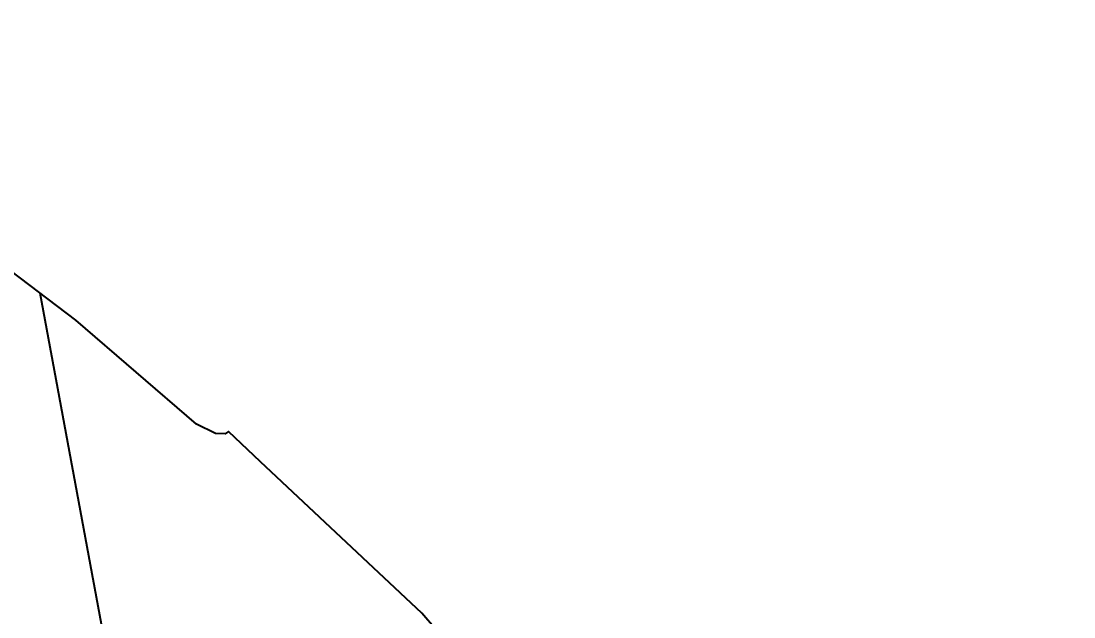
# Model space of a CAD drawing. Header units: inches. Extents: x 653559 to 669309, y 7245317 to 7256454.
# Drawn here: x 657102.3 to 657257.4, y 7253802.3 to 7253890.1 of the extents above; entities that cross this region are included whole.
import ezdxf

# ---------------------------------------------------------------- set-up
doc = ezdxf.new("R2010")
doc.units = ezdxf.units.IN
doc.header["$MEASUREMENT"] = 0
for name, color, linetype in [('Canales', 140, 'Continuous'), ('Cauce', 5, 'Continuous'), ('Perimetral', 190, 'Continuous'), ('Referencias', 7, 'Continuous')]:
    doc.layers.add(name, color=color, linetype=linetype)
doc.styles.add('ROMANS', font='romans.shx', dxfattribs={"height": 150})

msp = doc.modelspace()

# ---------------------------------------------------------------- linework, layer by layer
at = {"layer": 'Canales', "transparency": 33554613}
msp.add_line((657133.48, 7253697.14), (657105.1, 7253850.04), dxfattribs=at)
at = {"layer": 'Cauce', "color": 160}
msp.add_polyline3d([(657312.96, 7253757.54, 0), (657246.61, 7253752.27, 0), (657243.31, 7253752.2, 0), (657240.08, 7253752.71, 0), (657227.37, 7253758.68, 0), (657214.32, 7253768.98, 0), (657188.36, 7253777.76, 0), (657182.4, 7253780.6, 0), (657174.03, 7253788.18, 0), (657161.32, 7253802.9, 0), (657137.58, 7253825.17, 0), (657132.84, 7253829.63, 0), (657132.36, 7253829.32, 0), (657130.93, 7253829.36, 0), (657128.12, 7253830.74, 0), (657110.37, 7253846.06, 0), (657089.71, 7253861.65, 0), (657077.46, 7253868.75, 0), (657059.31, 7253876.33, 0), (657050.17, 7253877.36, 0), (656996.42, 7253879.99, 0), (656934.03, 7253887.97, 0)], dxfattribs=at)
at = {"layer": 'Perimetral', "color": 200}
msp.add_polyline3d([(657312.96, 7253757.54, 0), (657246.61, 7253752.27, 0), (657243.31, 7253752.2, 0), (657240.08, 7253752.71, 0), (657227.37, 7253758.68, 0), (657214.32, 7253768.98, 0), (657188.36, 7253777.76, 0), (657182.4, 7253780.6, 0), (657174.03, 7253788.18, 0), (657161.32, 7253802.9, 0), (657137.58, 7253825.17, 0), (657132.84, 7253829.63, 0), (657132.36, 7253829.32, 0), (657130.93, 7253829.36, 0), (657128.12, 7253830.74, 0), (657110.37, 7253846.06, 0), (657089.71, 7253861.65, 0), (657077.46, 7253868.75, 0), (657059.31, 7253876.33, 0), (657050.17, 7253877.36, 0), (656996.42, 7253879.99, 0), (656949.28, 7253886.02, 0)], dxfattribs=at)

# ---------------------------------------------------------------- texts
at = {"layer": 'Referencias', "linetype": 'Continuous', "transparency": 33554613, "style": 'ROMANS'}
msp.add_text('AgroSilos Santa Calatilina SA', height=150, rotation=5.6447, dxfattribs=at).set_placement((655450.1, 7253919.05))

doc.saveas('drawing.dxf')
